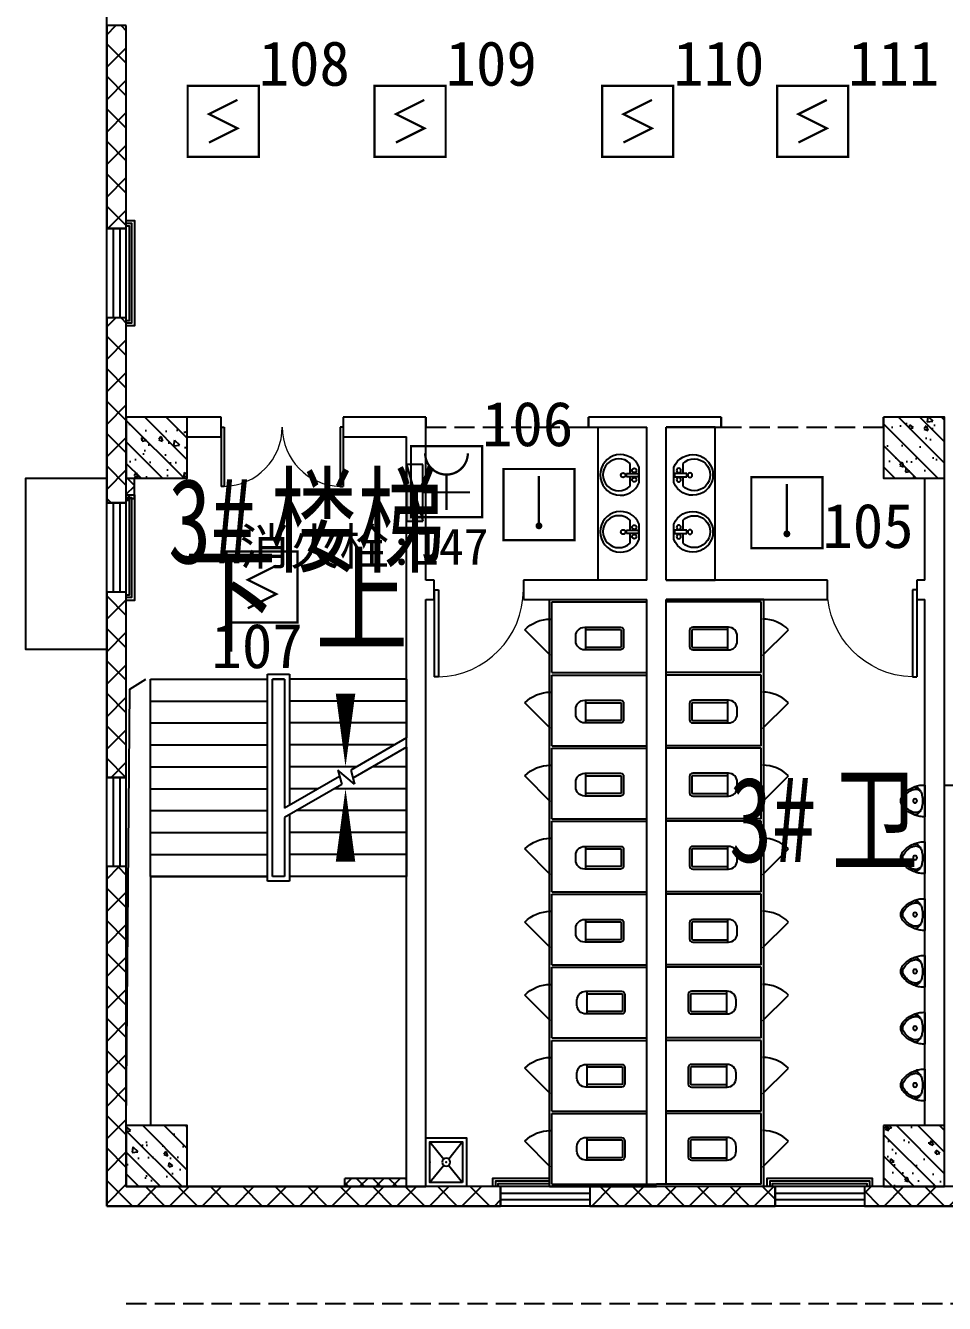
# Model space of a CAD drawing. Header units: millimetres. Extents: x -633009578 to 5705885, y -633235091 to 2571734.
# Drawn here: x 3281180 to 3292495, y 2058795 to 2074535 of the extents above; entities that cross this region are included whole.
import ezdxf

# ---------------------------------------------------------------- set-up
doc = ezdxf.new("R2010")
doc.units = ezdxf.units.MM
doc.header["$LTSCALE"] = 1000
doc.header["$MEASUREMENT"] = 0
doc.linetypes.add('DASH', pattern=[0.35, 0.25, -0.1])
doc.layers.get('0').update_dxf_attribs({"color": 9})
for name, color, linetype in [('000000000000电气', 7, 'Continuous'), ('3T_WOOD', 21, 'Continuous'), ('A-COLUM(柱)', 255, 'Continuous'), ('A-DOOR(门）', 4, 'Continuous'), ('A-F-AREA(计算)', 5, 'Continuous'), ('A-FLOR(看线)', 8, 'Continuous'), ('A-HATH(填充)', 8, 'Continuous'), ('A-LM-RAIL(栏杆)', 167, 'Continuous'), ('A-LVTY(厨卫)', 8, 'Continuous'), ('A-OTHER(其它)', 192, 'Continuous'), ('A-ST-O(室外)', 54, 'Continuous'), ('A-STAR(楼梯)', 51, 'Continuous'), ('A-TEXT(房间)', 243, 'Continuous'), ('A-WALL(墙)', 255, 'Continuous'), ('A-WINDOW（窗）', 4, 'Continuous'), ('DIM_SYMB', 3, 'Continuous'), ('EQUIP_消火栓', 7, 'Continuous'), ('PUB_TEXT', 7, 'Continuous'), ('WALL', 9, 'Continuous'), ('设备-消防', 3, 'Continuous')]:
    doc.layers.add(name, color=color, linetype=linetype)
doc.styles.add('_TCH', font='simhei.ttf', dxfattribs={"width": 0.75, "bigfont": 'hztxt.shx'})
doc.styles.add('_TCH_DIM', font='simhei.ttf', dxfattribs={"width": 0.8, "bigfont": 'hztxt.shx'})
doc.styles.add('IDQSTYLE', font='simhei.ttf', dxfattribs={"width": 0.707, "bigfont": 'hztxt.shx'})
doc.styles.add('宋体', font='simhei.ttf')
pattern_1 = [(45, (850021.4751960551, 677964.29318137), (-100.0001016555733, 100.0001016555733), []), (135, (850021.4751960551, 677964.29318137), (-100.0001016555733, -100.0001016555733), [])]
pattern_2 = [(45, (850121.4751960551, 677964.29318137), (-200.0002033111466, 200.0002033111467), []), (135, (850121.4751960551, 677964.29318137), (-200.0002033111467, -200.0002033111466), [])]

# ---------------------------------------------------------------- blocks, each defined once
blk = doc.blocks.new('HC001224')
at = {"color": 0, "linetype": 'Continuous', "const_width": 0.2}
blk.add_lwpolyline([(-3.125, 3.125), (3.125, 3.125), (3.125, -3.125), (-3.125, -3.125)], close=True, dxfattribs=at)
blk.add_lwpolyline([(1.25, 1.875), (-1.25, 0.625), (1.25, -0.625), (-1.25, -1.875)], dxfattribs=at)
at = {"color": 0, "style": 'IDQSTYLE', "width": 0.7}
blk.add_attdef('PSFHATT', (5.125, -3.125), '', height=2.5, dxfattribs=at)
blk = doc.blocks.new('HC001223')
at = {"color": 0, "linetype": 'Continuous', "const_width": 0.2}
blk.add_lwpolyline([(-3.125, 3.125), (3.125, 3.125), (3.125, -3.125), (-3.125, -3.125)], close=True, dxfattribs=at)
blk.add_lwpolyline([(0, 2.5), (0, -1.875)], dxfattribs=at)
at = {"color": 0, "linetype": 'Continuous', "const_width": 0.3}
blk.add_lwpolyline([(-0.15, -1.875, 1), (0.15, -1.875, 1)], format="xyb", close=True, dxfattribs=at)
at = {"color": 0, "style": 'IDQSTYLE', "width": 0.7}
blk.add_attdef('PSFHATT', (5.125, -3.125), '', height=2.5, dxfattribs=at)
blk = doc.blocks.new('HC001552')
at = {"color": 0, "linetype": 'Continuous', "const_width": 0.2}
blk.add_lwpolyline([(-3.125, 3.125), (3.125, 3.125), (3.125, -3.125), (-3.125, -3.125)], close=True, dxfattribs=at)
blk.add_lwpolyline([(-1.875, 2.5, 0.1989123673796508), (-1.325825214724788, 1.174174785275256, 0.1989123673796632), (-1.010554351787499e-15, 0.625, 0.1989123673796561), (1.325825214724758, 1.174174785275198, 0.1989123673796527), (1.875, 2.5)], format="xyb", dxfattribs=at)
for points in [[(-1.4210854715202e-14, 0.625), (0, -2.5)], [(-2.062500000000007, -0.9375000000000071), (2.062499999999993, -0.9374999999999931)]]:
    blk.add_lwpolyline(points, dxfattribs=at)
at = {"color": 0, "style": 'IDQSTYLE', "width": 0.7}
blk.add_attdef('PSFHATT', (5.125, -3.125), '', height=2.5, dxfattribs=at)
blk = doc.blocks.new('$TwtSys$00000434')
for p, q in [((-0.5, 0.5), (-0.5, -0.5)), ((-0.5, -0.5), (0.5, 0.5)), ((0.5, 0.5), (-0.5, 0.5)), ((0.5, -0.5), (0.5, 0.5)), ((-0.5, -0.5), (0.5, -0.5))]:
    blk.add_line(p, q)
blk.add_solid([(0.5, -0.5), (0.5, 0.5), (-0.5, -0.5)])
blk = doc.blocks.new('G$CC85EE94B')
at = {"layer": 'EQUIP_消火栓', "xscale": 700, "yscale": 200, "zscale": 700, "rotation": 269.9999949910436}
blk.add_blockref('$TwtSys$00000434', (-129500.0000305334, 7793.709068788216), dxfattribs=at)
blk = doc.blocks.new('_LV6')
for p, q in [((99.78343880523971, -300), (-99.78343880523971, -300)), ((-139.7834388052397, -340), (-139.7834388052361, -779.6564289797607)), ((-109.7834388052433, -340), (-109.7834388052397, -769.6564289797607)), ((99.78343880524335, -330), (-99.78343880524335, -330)), ((109.7834388052433, -769.6564289797607), (109.7834388052433, -340)), ((139.7834388052433, -779.6564289797607), (139.7834388052397, -340)), ((139.7834388052433, -769.6564289797607), (-139.7834388052397, -769.6564289797607)), ((-29.78343880523607, -889.6564289797607), (29.78343880524335, -889.6564289797607))]:
    blk.add_line(p, q)
for centre, radius, start, end in [((-99.78343880523971, -340), 40, 90, 180.0000000000002), ((99.78343880523971, -340), 40, 2.398081733190338e-13, 90), ((-99.78343880524335, -340), 10, 90, 180.0000000000002), ((99.78343880524335, -340), 10, 0, 90), ((-29.78343880523607, -779.6564289797607), 110, 180, 270), ((29.78343880524335, -779.6564289797607), 110, 270, 0)]:
    blk.add_arc(centre, radius, start, end)
blk = doc.blocks.new('$plan$00000387')
for points in [[(-195.1053413768082, -0.0007896247711869364), (195.1053413768082, 0.0007896247707321891, -0.056281), (192.2349483853259, -62.07158893748328, -0.051243), (175.2703486377404, -125.5748806645047, -0.047086), (143.6831082538288, -189.724628874892, -0.038643), (109.2489721777902, -237.0609902997553, -0.050944), (77.11679163034205, -267.7759659795192, -0.073316), (36.52038586093977, -290.7338367186967, -0.092337), (0.001018339326947171, -297.5362265440604, -0.092337), (-36.51803354920821, -290.7341323159712, -0.073316), (-77.11462417741222, -267.776590178973, -0.050944), (-109.2474259731857, -237.0618745823472, -0.038643), (-143.6819452275654, -189.7257908973352, -0.047086), (-175.269704824098, -125.5762993672297, -0.051243), (-192.2348186147988, -62.07314493917374, -0.056281)], [(0.0004063761161887669, -146.3291454144546, 0.999985), (0.0002089799604618747, -97.55313528460101, 0.999985)]]:
    blk.add_lwpolyline(points, format="xyb", close=True)
for points in [[(-169.3906686580854, -140.1226315288268, -0.078162), (-170.9980199055512, -114.6377667698976, -0.158684), (-159.1263041735847, -87.15485956814655, -0.087457), (-117.404978437914, -53.84085994681891, -0.073385), (-70.49119853318143, -36.56470876068397, -0.051629), (0.0003042701246158686, -29.26612660759247), (0.0003042701246158686, -29.26612660759247, -0.051629), (70.49149449189827, -36.56413818386, -0.073385), (117.4050415866323, -53.83990962471171, -0.087457), (159.1270096202247, -87.15357250312127, -0.158684), (170.9989478331345, -114.6363836417117, -0.078162), (169.3918028553499, -140.1212604160505)], [(117.0630501052547, -53.65384373908455, -0.099174), (138.5356947175851, -84.86577428893679, -0.110283), (144.8304822659725, -118.461657304113, -0.092873), (136.0170142026468, -157.9354627454745, -0.05733), (119.0399966660161, -187.626263302564, -0.037877), (85.37168024390257, -226.8225566132141, -0.072182), (35.33205354717484, -264.1794573646985, -0.124936), (0.001291311165005027, -273.1480356215775), (0.001291311165005027, -273.1480356215775, -0.124936), (-35.32991617790412, -264.1797433356796, -0.072182), (-85.36984427394054, -226.8232476352587, -0.037877), (-119.0384779452529, -187.6272268447183, -0.05733), (-136.0157358103124, -157.9365637070459, -0.092873), (-144.8298950764129, -118.4628296054302, -0.110283), (-138.5353804395845, -84.8668946738876, -0.099174), (-117.0629874684723, -53.65479130090807)]]:
    blk.add_lwpolyline(points, format="xyb")
blk = doc.blocks.new('$lvtry$00000191')
at = {"color": 0}
for p, q in [((-250, -50, 1e-08), (-39.04344047215272, -218.7652476222793, 1e-08)), ((39.04344047215272, -218.7652476222793, 1e-08), (250, -50, 1e-08)), ((-250, -450, 1e-08), (-39.04344047215272, -281.2347523777207, 1e-08)), ((39.04344047215272, -281.2347523777244, 1e-08), (250, -450, 1e-08))]:
    blk.add_line(p, q, dxfattribs=at)
at = {"color": 0, "elevation": 1e-08}
for points in [[(300, -500), (300, 0), (-300, 0), (-300, -500)], [(250, -450), (250, -50), (-250, -50), (-250, -450)]]:
    blk.add_lwpolyline(points, close=True, dxfattribs=at)
at = {"color": 0}
blk.add_circle((0, -250, 1e-08), 50, dxfattribs=at)
for p in [(0, -50, 1e-08), (0, -250, 1e-08)]:
    blk.add_point(p, dxfattribs=at)
blk = doc.blocks.new('$plan$00001628')
for p, q in [((-20.3236661099927, -1.818989403545856e-12), (20.3236661099927, 0)), ((20.3236661099927, 0), (20.3236661099927, -150.0481350782702)), ((-23.39245275389476, -103.9428290335418), (-143.6423603250569, -103.9428290335418)), ((-20.3236661099927, -150.0481350782702), (-20.3236661099927, -1.818989403545856e-12)), ((20.3236661099927, -150.0481350782702), (-20.3236661099927, -150.0481350782702)), ((136.0209855338053, -103.9428290335418), (23.52693074955823, -103.9428290335418))]:
    blk.add_line(p, q)
blk.add_lwpolyline([(-96.62842091566199, 9.318928566552131, 5.110403953654916), (92.21216199610717, 9.318928566550312)], format="xyb", close=True)
for centre, radius in [((-57.16031093435413, -51.98476159802703), 26.67481176936781), ((57.16031093435413, -51.98476159802703), 26.67481176936781), ((0, -190.1098522697775), 27.77136210564822)]:
    blk.add_circle(centre, radius)
blk.add_arc((-3.810687395625791, -242.5466148261803), 196.885515440561, 135.2526700260475, 44.74732997395247)
blk = doc.blocks.new('$DorLib2D$00000114')
at = {"color": 0}
blk.add_line((0.4999999999999964, 3.552713678800501e-15), (-0.2071067811864751, 0.7071067811864857), dxfattribs=at)
blk.add_arc((0.5000000000013856, -1.154631945610163e-12), 1.000000000001696, 135, 180, dxfattribs=at)
blk = doc.blocks.new('$DorLib2D$00000001')
for p, q in [((0.45, 0.9750000000000001), (0.5000000000000002, 0.9750000000000001)), ((0.45, 0), (0.45, 0.9750000000000001)), ((0.5, 0), (0.5, 0.9750000000000001)), ((0.5, 0), (0.45, 0))]:
    blk.add_line(p, q)
at = {"lineweight": 13}
blk.add_arc((0.475, 0), 0.975, 91.4692835813538, 180, dxfattribs=at)
blk = doc.blocks.new('$TCHSYS$WIN2D')
for p, q in [((-0.5, 0.5), (0.5, 0.5)), ((-0.5, 0.5), (-0.4999999999999999, -0.5)), ((0.5, 0.5), (0.4999999999999998, -0.5)), ((0.5, 0.1666666666666666), (-0.5, 0.1666666666666666)), ((0.5, -0.1666666666666667), (-0.5, -0.1666666666666667)), ((-0.4999999999999999, -0.5), (0.5, -0.5))]:
    blk.add_line(p, q)
blk = doc.blocks.new('$DorLib2D$00000002')
for p, q in [((-0.5, -5.684341886080802e-17), (-0.5000000000000007, 0.4875)), ((-0.4750000000000007, 0.4875), (-0.5000000000000007, 0.4875)), ((-0.475, -2.842170943040401e-17), (-0.4750000000000007, 0.4875)), ((0.475, -2.842170943040401e-17), (0.4750000000000007, 0.4875)), ((0.4750000000000007, 0.4875), (0.5000000000000007, 0.4875)), ((0.5, -5.684341886080802e-17), (0.5000000000000007, 0.4875)), ((-0.5, -5.684341886080802e-17), (-0.475, -2.842170943040401e-17)), ((0.5, -5.684341886080802e-17), (0.475, -2.842170943040401e-17))]:
    blk.add_line(p, q)
at = {"lineweight": 13}
for centre, start, end in [((-0.4875, -4.263256414560601e-17), 0, 88.53071641864632), ((0.4875, -4.263256414560601e-17), 91.4692835813537, 180)]:
    blk.add_arc(centre, 0.4875, start, end, dxfattribs=at)
blk = doc.blocks.new('_FZH')
h = blk.add_hatch()
h.set_pattern_fill('钢筋混凝土', color=256, scale=0.1, style=0)
h.set_pattern_definition([(45, (0, 0), (-0.1767766952966369, 0.1767766952966369), []), (50, (0, 0), (0.7172601826007535, -0.06275213498259512), [0.07500000000000001, -0.8250000000000001]), (355, (0, 0), (-0.138751333613, 0.7521921337000119), [0.06, -0.66]), (100.4514, (0.05977168000000001, -0.00522934), (0.5785093817140216, 0.6894395420609536), [0.06374019, -0.701142112]), (46.1842, (0, 0.2), (1.067241048625645, -0.1655190143290181), [0.1125, -1.2375]), (96.6356, (0.088936745, 0.186206693), (0.9346627055487033, 0.9741178709004418), [0.095610288, -1.051713]), (351.1842, (0, 0.2), (0.9346619451336272, 0.9741186009253247), [0.09000000000000001, -0.9900000000000001]), (21, (0.1, 0.15), (0.5969070521184617, -0.4026188906653388), [0.07500000000000001, -0.8250000000000001]), (326, (0.1, 0.15), (0.2433153319215824, 0.7251500450468529), [0.06, -0.66]), (71.4514, (0.149742233, 0.116448394), (0.84022262858149, 0.3225304967099524), [0.06374019, -0.701142112]), (37.50000000000001, (0, 0), (0.01215985531729062, 0.3328938538313115), [0, -0.652, 0, -0.67, 0, -0.6625000000000001]), (7.499999999999999, (0, 0), (0.2630695374421486, 0.3944117118823603), [0, -0.382, 0, -0.637, 0, -0.2525]), (-32.5, (-0.223, 0), (0.533822436172409, -0.02255487173437976), [0, -0.25, 0, -0.78, 0, -1.035]), (-42.5, (-0.323, 0), (0.5831861693423862, 0.1001049823323177), [0, -0.325, 0, -0.518, 0, -0.735])])
h.paths.add_polyline_path([(-0.5, -0.5), (0.5, -0.5), (0.5, 0.5), (-0.5, 0.5)])
blk.add_lwpolyline([(-0.5, -0.5), (0.5, -0.5), (0.5, 0.5), (-0.5, 0.5)], close=True)

msp = doc.modelspace()

# ---------------------------------------------------------------- hatches: boundary and pattern name
at = {"layer": 'A-HATH(填充)'}
h = msp.add_hatch(dxfattribs=at)
h.set_pattern_fill('多孔材料', color=256, scale=100, style=0)
h.set_pattern_definition(pattern_2)
h.paths.add_polyline_path([(3282179.994031781, 2074534.629172276), (3282179.994031781, 2072034.629173802), (3282419.994031774, 2072034.629173802), (3282419.994031775, 2074534.629172276)])
h = msp.add_hatch(dxfattribs=at)
h.set_pattern_fill('多孔材料', color=256, scale=100, style=0)
h.set_pattern_definition(pattern_2)
h.paths.add_polyline_path([(3282179.994031781, 2070934.62917431), (3282179.994031781, 2068654.629175327), (3282419.994031774, 2068654.629175328), (3282419.994031774, 2070934.62917431)])
h = msp.add_hatch(dxfattribs=at)
h.set_pattern_fill('多孔材料', color=256, scale=50, style=0)
h.set_pattern_definition(pattern_1)
h.paths.add_polyline_path([(3282519.994031765, 2068709.629172626), (3282519.994031765, 2068959.629172626), (3282419.994031765, 2068959.629172626), (3282419.994031765, 2068709.629172626)])
h = msp.add_hatch(dxfattribs=at)
h.set_pattern_fill('多孔材料', color=256, scale=100, style=0)
h.set_pattern_definition(pattern_2)
h.paths.add_polyline_path([(3282179.994031781, 2067554.629174819), (3282179.994031782, 2065274.62917431), (3282419.994031774, 2065274.62917431), (3282419.994031774, 2067554.629174819)])
h = msp.add_hatch(dxfattribs=at)
h.set_pattern_fill('多孔材料', color=256, scale=100, style=0)
h.set_pattern_definition(pattern_2)
h.paths.add_polyline_path([(3282419.994031775, 2060234.629172631), (3282419.994031774, 2064174.62917431), (3282179.994031782, 2064174.62917431), (3282179.994031782, 2059994.629172631)])
h = msp.add_hatch(dxfattribs=at)
h.set_pattern_fill('多孔材料', color=256, scale=100, style=0)
h.set_pattern_definition(pattern_2)
h.paths.add_polyline_path([(3282179.994031782, 2059994.629172631), (3287029.994032522, 2059994.629172637), (3287029.994032522, 2060234.629172634), (3282419.994031775, 2060234.629172631)])
h = msp.add_hatch(dxfattribs=at)
h.set_pattern_fill('多孔材料', color=256, scale=50, style=0)
h.set_pattern_definition(pattern_1)
h.paths.add_polyline_path([(3285869.994031782, 2060334.62917255), (3285109.994031701, 2060334.629172206), (3285109.994031746, 2060234.629172206), (3285869.994031827, 2060234.62917255)])
h = msp.add_hatch(dxfattribs=at)
h.set_pattern_fill('多孔材料', color=256, scale=100, style=0)
h.set_pattern_definition(pattern_2)
h.paths.add_polyline_path([(3288129.994032521, 2059994.629172636), (3290409.994031504, 2059994.629172636), (3290409.994031504, 2060234.629172634), (3288129.994032522, 2060234.629172634)])
h = msp.add_hatch(dxfattribs=at)
h.set_pattern_fill('多孔材料', color=256, scale=100, style=0)
h.set_pattern_definition(pattern_2)
h.paths.add_polyline_path([(3291509.994031504, 2059994.629172636), (3293789.994030996, 2059994.629172636), (3293789.994030996, 2060234.629172634), (3291509.994031504, 2060234.629172634)])

# ---------------------------------------------------------------- linework, layer by layer
at = {"layer": 'A-F-AREA(计算)'}
msp.add_lwpolyline([(3282179.994031782, 2196074.629172625), (3416459.994031782, 2196074.629172625), (3416459.994031782, 2059994.629172625), (3282179.994031782, 2059994.629172625)], close=True, dxfattribs=at)
at = {"layer": 'A-FLOR(看线)'}
for points in [[(3282419.99403178, 2072134.629178625), (3282519.99403178, 2072134.629178625), (3282519.99403178, 2070834.629178587), (3282419.994031799, 2070834.629178587)], [(3282179.994031789, 2068954.629174782), (3281179.994031789, 2068954.629174782), (3281179.994031789, 2066854.629174937), (3282179.994031782, 2066854.629174937)], [(3282419.99403178, 2068754.629179521), (3282519.99403178, 2068754.629179521), (3282519.99403178, 2067454.629179483), (3282419.994031799, 2067454.629179483)], [(3287629.994031559, 2060334.629172696), (3286929.994036948, 2060334.629172696), (3286929.994036948, 2060234.629172714)], [(3291609.994036478, 2060234.629172641), (3291609.994036478, 2060334.629172641), (3290309.99403644, 2060334.629172641), (3290309.99403644, 2060234.62917266)]]:
    msp.add_lwpolyline(points, dxfattribs=at)
at = {"layer": 'A-LM-RAIL(栏杆)'}
for points in [[(3282419.99403178, 2072099.629178625), (3282484.99403178, 2072099.629178625), (3282484.99403178, 2070869.629178587), (3282419.994031799, 2070869.629178587)], [(3282419.99403178, 2072069.629178625), (3282454.99403178, 2072069.629178625), (3282454.99403178, 2070899.629178587), (3282419.994031799, 2070899.629178587)], [(3282419.99403178, 2068719.629179521), (3282484.99403178, 2068719.629179521), (3282484.99403178, 2067489.629179483), (3282419.994031799, 2067489.629179483)], [(3282419.99403178, 2068689.629179521), (3282454.99403178, 2068689.629179521), (3282454.99403178, 2067519.629179483), (3282419.994031799, 2067519.629179483)], [(3287629.994031559, 2060299.629172696), (3286964.994036948, 2060299.629172696), (3286964.994036948, 2060234.629172714)], [(3287629.994031559, 2060269.629172696), (3286994.994036948, 2060269.629172696), (3286994.994036948, 2060234.629172714)], [(3291574.994036478, 2060234.629172641), (3291574.994036478, 2060299.629172641), (3290344.99403644, 2060299.629172641), (3290344.99403644, 2060234.62917266)], [(3291544.994036478, 2060234.629172641), (3291544.994036478, 2060269.629172641), (3290374.99403644, 2060269.629172641), (3290374.99403644, 2060234.62917266)]]:
    msp.add_lwpolyline(points, dxfattribs=at)
at = {"layer": 'A-LVTY(厨卫)'}
for p, q in [((3287629.994031681, 2066549.62917283), (3287629.994031559, 2067464.629172853)), ((3287629.994031559, 2067464.629172853), (3288829.994029349, 2067464.629172849)), ((3290269.994031992, 2067464.629172917), (3289069.994033316, 2067464.629172913)), ((3290269.99403186, 2066549.62917283), (3290269.994031992, 2067464.629172917)), ((3287659.994031555, 2066564.629172539), (3287659.994031559, 2067434.629172855)), ((3287659.994031559, 2067434.629172855), (3288829.994029349, 2067434.629172851)), ((3290239.994031992, 2067434.629172919), (3289069.994033316, 2067434.629172915)), ((3290239.994031996, 2066564.629172602), (3290239.994031992, 2067434.629172919)), ((3287629.994031683, 2065649.629172511), (3287629.994031687, 2066549.629172511)), ((3287659.994031555, 2066564.629172539), (3288829.994031724, 2066564.629172534)), ((3287659.994032094, 2065664.629172598), (3287659.994032098, 2066534.629172541)), ((3287659.994032098, 2066534.629172541), (3288829.994031724, 2066534.629172537)), ((3290239.994031996, 2066564.629172602), (3289069.994031639, 2066564.629172598)), ((3290239.994031996, 2066534.62917223), (3289069.994031639, 2066534.629172226)), ((3290239.994032, 2065664.629172287), (3290239.994031996, 2066534.62917223)), ((3290269.994031863, 2065649.629172511), (3290269.994031859, 2066549.629172511)), ((3287629.994031693, 2064749.629172571), (3287629.994031697, 2065649.629172571)), ((3287659.994032094, 2065664.629172598), (3288829.994031623, 2065664.629172594)), ((3287659.994031548, 2064764.629172658), (3287659.994031552, 2065634.629172226)), ((3287659.994031552, 2065634.629172226), (3288829.994031623, 2065634.629172222)), ((3290239.994032, 2065664.629172287), (3289069.994032181, 2065664.629172283)), ((3290239.994032, 2065634.629172663), (3289069.994032181, 2065634.629172659)), ((3290239.994032003, 2064764.62917272), (3290239.994032, 2065634.629172663)), ((3290269.994031873, 2064749.629172571), (3290269.994031869, 2065649.629172571)), ((3287629.99403169, 2063849.629172631), (3287629.994031694, 2064749.629172631)), ((3287659.994031548, 2064764.629172658), (3288829.994031623, 2064764.629172654)), ((3287659.994031544, 2063864.629172718), (3287659.994031548, 2064734.62917266)), ((3287659.994031548, 2064734.62917266), (3288829.994031623, 2064734.629172656)), ((3290239.994032003, 2064764.62917272), (3289069.994032181, 2064764.629172716)), ((3290239.994031461, 2064734.629172722), (3289069.994032181, 2064734.629172718)), ((3290239.994031464, 2063864.629172779), (3290239.994031461, 2064734.629172722)), ((3290269.99403187, 2063849.629172631), (3290269.994031866, 2064749.629172631)), ((3287629.99403169, 2062949.629172631), (3287629.994031694, 2063849.629172631)), ((3287659.994031544, 2063864.629172718), (3288829.994031776, 2063864.629172714)), ((3287659.994031541, 2062964.629172566), (3287659.994031544, 2063834.62917272)), ((3287659.994031544, 2063834.62917272), (3288829.994031776, 2063834.629172716)), ((3290239.994031464, 2063864.629172779), (3289069.994031776, 2063864.629172775)), ((3290239.994031465, 2063834.629172407), (3289069.994031776, 2063834.629172403)), ((3290239.994031468, 2062964.629172626), (3290239.994031465, 2063834.629172407)), ((3290269.99403187, 2062949.629172631), (3290269.994031866, 2063849.629172631)), ((3287629.99403169, 2062049.629172631), (3287629.994031694, 2062949.629172631)), ((3287659.994031541, 2062964.629172566), (3288829.994031775, 2062964.629172561)), ((3287659.994031537, 2062064.629172628), (3287659.994031541, 2062934.629172568)), ((3287659.994031541, 2062934.629172568), (3288829.994031775, 2062934.629172564)), ((3290239.994031468, 2062964.629172626), (3289069.994031775, 2062964.629172622)), ((3290239.994032011, 2062934.629172629), (3289069.994031775, 2062934.629172624)), ((3290239.994032014, 2062064.629172688), (3290239.994032011, 2062934.629172629)), ((3290269.99403187, 2062049.629172631), (3290269.994031866, 2062949.629172631)), ((3287629.994031686, 2061149.629172631), (3287629.99403169, 2062049.629172631)), ((3287659.994031537, 2062064.629172628), (3288829.994031775, 2062064.629172624)), ((3287659.994031533, 2061164.629172483), (3287659.994031537, 2062034.62917263)), ((3287659.994031537, 2062034.62917263), (3288829.994031775, 2062034.629172626)), ((3290239.994032014, 2062064.629172688), (3289069.994031775, 2062064.629172684)), ((3290239.994032015, 2062034.62917269), (3289069.994031775, 2062034.629172686)), ((3290239.994032018, 2061164.629172543), (3290239.994032015, 2062034.62917269)), ((3290269.994031874, 2061149.629172631), (3290269.99403187, 2062049.629172631)), ((3287659.994031533, 2061164.629172483), (3288829.994031776, 2061164.629172479)), ((3290239.994032018, 2061164.629172543), (3289069.994031776, 2061164.629172539)), ((3287629.994032071, 2060234.629172551), (3287629.99403169, 2061149.629172631)), ((3287659.994031529, 2060264.629172548), (3287659.994031533, 2061134.629172859)), ((3287659.994031533, 2061134.629172859), (3288829.994031776, 2061134.629172856)), ((3290239.994032018, 2061134.629172545), (3289069.994031776, 2061134.629172541)), ((3290239.994032022, 2060264.629172539), (3290239.994032018, 2061134.629172545)), ((3290269.994032022, 2060234.629172541), (3290269.994031874, 2061149.629172631)), ((3287629.994032071, 2060234.629172551), (3288949.99403178, 2060234.629172626)), ((3287659.994031529, 2060264.629172548), (3288949.99403178, 2060264.629172626)), ((3290239.994032022, 2060264.629172539), (3288949.99403178, 2060264.629172626)), ((3290269.994032022, 2060234.629172541), (3288949.99403178, 2060234.629172626))]:
    msp.add_line(p, q, dxfattribs=at)
for points in [[(3288829.994031663, 2067704.629172955), (3288229.994031647, 2067704.629172955), (3288229.994031797, 2069589.629172708), (3288829.994031812, 2069589.629172708)], [(3289069.994031898, 2067704.629172955), (3289669.994031914, 2067704.629172955), (3289669.994031864, 2069589.629172708), (3289069.994031849, 2069589.629172708)]]:
    msp.add_lwpolyline(points, dxfattribs=at)
at = {"layer": 'A-OTHER(其它)'}
msp.add_lwpolyline([(3282419.99403178, 2060984.629172626), (3282465.631369874, 2066361.647152833), (3282659.994031471, 2066484.629172626)], dxfattribs=at)
at = {"layer": 'A-ST-O(室外)', "linetype": 'DASH'}
msp.add_lwpolyline([(3282419.994031765, 2058794.629172639), (3349969.994472506, 2058794.629172639)], dxfattribs=at)
at = {"layer": 'A-STAR(楼梯)'}
for p, q in [((3284159.99403175, 2066544.629172348), (3284429.994031946, 2066544.629172348)), ((3284159.99403175, 2063994.629172348), (3284159.99403175, 2066544.629172348)), ((3284429.994031946, 2066544.629172348), (3284429.99403184, 2064928.992513971)), ((3282719.99403178, 2064054.629172626), (3282719.99403178, 2066484.629172626)), ((3282719.99403178, 2066484.629172626), (3284159.994031648, 2066484.629172581)), ((3284219.99403178, 2064054.629172626), (3284219.99403178, 2066484.629172626)), ((3284219.99403175, 2066484.629172348), (3284369.99403175, 2066484.629172348)), ((3284219.99403175, 2064054.629172348), (3284219.99403175, 2066484.629172348)), ((3284369.99403178, 2066484.629172626), (3284219.99403178, 2066484.629172626)), ((3284369.99403178, 2066484.629172626), (3284369.994031856, 2064894.351497844)), ((3284369.99403175, 2066484.629172348), (3284369.994031856, 2064894.351497844)), ((3285869.99403178, 2066484.629172626), (3284429.99403184, 2066484.629172581)), ((3285869.99403178, 2066484.629172626), (3285869.994031856, 2065760.376901077)), ((3282719.99403178, 2066214.629172626), (3284159.994031648, 2066214.629172581)), ((3285869.99403178, 2066214.629172626), (3284429.99403184, 2066214.629172581)), ((3282719.99403178, 2065944.629172626), (3284159.994031648, 2065944.629172581)), ((3285869.99403178, 2065944.629172626), (3284429.99403184, 2065944.629172581)), ((3285869.994031856, 2065760.376901228), (3285184.398098146, 2065364.54790433)), ((3282719.99403178, 2065674.629172626), (3284159.994031648, 2065674.629172581)), ((3285721.474609527, 2065674.629172612), (3284429.99403184, 2065674.629172907)), ((3285869.994031856, 2065644.906847517), (3285211.193017414, 2065264.547904238)), ((3285869.994031856, 2065644.9068481), (3285869.99403178, 2064054.629172626)), ((3282719.99403178, 2065404.629172626), (3284159.994031648, 2065404.629172907)), ((3285253.82089131, 2065404.629172501), (3284429.99403184, 2065404.629172581)), ((3285869.99403178, 2065404.629172626), (3285453.820890076, 2065404.629172507)), ((3285046.077726409, 2065284.688600489), (3284369.994031856, 2064894.351497619)), ((3285230.579557759, 2065192.196353719), (3285024.53461632, 2065365.088588086)), ((3285024.53461632, 2065365.088588086), (3285072.872645679, 2065184.688600388)), ((3285184.398098146, 2065364.54790433), (3285230.579557759, 2065192.196353719)), ((3282719.99403178, 2065134.629172626), (3284159.994031648, 2065134.629172581)), ((3285072.872645679, 2065184.688600388), (3284369.994031856, 2064778.881443785)), ((3284786.167173015, 2065134.629172814), (3284429.99403184, 2065134.629172581)), ((3285869.99403178, 2065134.629172626), (3284986.167173569, 2065134.629172821)), ((3282719.99403178, 2064864.629172626), (3284159.994031648, 2064864.629172581)), ((3284369.994031856, 2064778.881443845), (3284369.99403178, 2064054.629172626)), ((3284369.994031856, 2064778.881443845), (3284369.99403175, 2064054.629172348)), ((3284429.99403184, 2064813.522459961), (3284429.994031946, 2063994.629172348)), ((3285869.99403178, 2064864.629172626), (3284518.513454553, 2064864.629172456)), ((3282719.99403178, 2064594.629172626), (3284159.994031648, 2064594.629172581)), ((3285869.99403178, 2064594.629172626), (3284429.99403184, 2064594.629172581)), ((3282719.99403178, 2064324.629172626), (3284159.994031648, 2064324.629172581)), ((3285869.99403178, 2064324.629172626), (3284429.99403184, 2064324.629172907)), ((3282719.99403178, 2064054.629172626), (3284159.994031648, 2064054.629172907)), ((3282719.99403178, 2064054.629172626), (3282719.994031696, 2060984.629172256)), ((3284159.994031648, 2064054.629172296), (3282719.99403178, 2064054.629172626)), ((3284429.994031946, 2063994.629172348), (3284159.99403175, 2063994.629172348)), ((3284369.99403175, 2064054.629172348), (3284219.99403175, 2064054.629172348)), ((3284369.994031856, 2064054.629172658), (3284219.99403223, 2064054.629172493)), ((3285869.99403178, 2064054.629172626), (3284429.99403184, 2064054.629172581)), ((3285869.99403178, 2064054.629172626), (3284429.99403184, 2064054.629172658)), ((3285869.99403178, 2060234.629172626), (3285869.99403178, 2064054.629172626)), ((3283169.994031993, 2060234.629172659), (3285869.99403178, 2060234.629172626))]:
    msp.add_line(p, q, dxfattribs=at)
at = {"layer": 'A-WALL(墙)'}
for p, q in [((3283589.994031504, 2069709.629172546), (3283169.99403178, 2069709.629172626)), ((3283589.994031504, 2069469.629172641), (3283589.994031504, 2069709.629172546)), ((3285989.99403178, 2069709.629172626), (3285089.994031504, 2069709.629172546)), ((3285089.994031504, 2069709.629172546), (3285089.994031504, 2069469.629172597)), ((3286109.994031504, 2069709.629172812), (3285989.99403178, 2069709.629172768)), ((3286109.994031685, 2069589.629172812), (3286109.994031504, 2069709.629172812)), ((3288949.99403178, 2069709.629172768), (3288109.994031504, 2069709.629172812)), ((3288109.994031504, 2069709.629172812), (3288109.994031504, 2069589.629172823)), ((3289744.994031504, 2069709.629172677), (3288949.99403178, 2069709.629172768)), ((3289744.994031504, 2069589.629172704), (3289744.994031504, 2069709.629172677)), ((3286109.994031685, 2067704.629172647), (3286109.994031685, 2069589.629172812)), ((3288109.994031504, 2069589.629172823), (3288829.994031852, 2069589.629172812)), ((3288829.994031852, 2067704.629172647), (3288829.994031852, 2069589.629172812)), ((3289069.994031853, 2069589.629172677), (3289744.994031504, 2069589.629172704)), ((3289069.994031853, 2067704.629172617), (3289069.994031853, 2069589.629172677)), ((3283169.99403178, 2069469.629172626), (3283589.994031504, 2069469.629172641)), ((3285089.994031504, 2069469.629172597), (3285869.994031684, 2069469.629172546)), ((3285869.99403178, 2067584.629172629), (3285869.994031684, 2069469.629172546)), ((3282419.994031765, 2068709.629172626), (3282419.994031765, 2068959.629172626)), ((3282519.994031765, 2068709.629172626), (3282519.994031765, 2068959.629172626)), ((3292254.994031991, 2067704.629172617), (3292254.994031972, 2068959.629172907)), ((3292494.994031781, 2067584.629172628), (3292494.994031712, 2068959.629172907)), ((3282419.994031765, 2068709.629172626), (3282519.994031765, 2068709.629172626)), ((3286209.994031504, 2067704.62917276), (3286109.994031685, 2067704.629172647)), ((3286209.994031504, 2067464.629172793), (3286209.994031504, 2067704.62917276)), ((3288829.994031852, 2067704.629172647), (3287309.994031505, 2067704.62917276)), ((3287309.994031505, 2067704.62917276), (3287309.994031504, 2067464.629172793)), ((3291054.994032013, 2067704.629172584), (3289069.994031853, 2067704.629172617)), ((3291054.994032013, 2067464.629172567), (3291054.994032013, 2067704.629172584)), ((3292254.994031991, 2067704.629172617), (3292154.994032013, 2067704.629172584)), ((3292154.994032013, 2067704.629172584), (3292154.994032013, 2067464.629172567)), ((3285869.99403178, 2060234.629172626), (3285869.99403178, 2067584.629172629)), ((3286109.994031768, 2067464.629172647), (3286209.994031504, 2067464.629172793)), ((3286109.99403178, 2060234.629172626), (3286109.994031768, 2067464.629172647)), ((3287309.994031504, 2067464.629172793), (3288829.994029349, 2067464.629172647)), ((3288829.99403178, 2067449.629172825), (3288829.994029349, 2067464.629172647)), ((3288829.99403178, 2066549.629172507), (3288829.99403178, 2067449.629172825)), ((3289069.99403178, 2067449.629172825), (3289069.994033316, 2067464.629172616)), ((3289069.994033316, 2067464.629172616), (3291054.994032013, 2067464.629172567)), ((3289069.99403178, 2066549.629172507), (3289069.99403178, 2067449.629172825)), ((3292154.994032013, 2067464.629172567), (3292254.994031779, 2067464.629172616)), ((3292254.994031769, 2060984.629172907), (3292254.994031779, 2067464.629172616)), ((3292494.994031779, 2060984.629172907), (3292494.994031781, 2067584.629172628)), ((3288829.99403178, 2065649.629172566), (3288829.99403178, 2066549.629172507)), ((3289069.99403178, 2065649.629172566), (3289069.99403178, 2066549.629172507)), ((3288829.99403178, 2064749.629172626), (3288829.99403178, 2065649.629172566)), ((3289069.99403178, 2064749.629172626), (3289069.99403178, 2065649.629172566)), ((3292494.994031654, 2060474.629174506), (3292494.994031657, 2065174.62917244)), ((3292829.994027944, 2065174.62917245), (3292494.994031657, 2065174.62917244)), ((3288829.99403178, 2063849.629172626), (3288829.99403178, 2064749.629172626)), ((3289069.99403178, 2063849.629172626), (3289069.99403178, 2064749.629172626)), ((3288829.99403178, 2062949.629172626), (3288829.99403178, 2063849.629172626)), ((3289069.99403178, 2062949.629172626), (3289069.99403178, 2063849.629172626)), ((3288829.99403178, 2062049.629172626), (3288829.99403178, 2062949.629172626)), ((3289069.99403178, 2062049.629172626), (3289069.99403178, 2062949.629172626)), ((3288829.99403178, 2061149.629172626), (3288829.99403178, 2062049.629172626)), ((3289069.99403178, 2061149.629172626), (3289069.99403178, 2062049.629172626)), ((3288829.994031776, 2060264.629172544), (3288829.99403178, 2061149.629172626)), ((3289069.994031776, 2060264.629172543), (3289069.99403178, 2061149.629172626)), ((3285869.994031782, 2060334.62917255), (3285109.994031701, 2060334.629172206)), ((3285109.994031746, 2060234.629172206), (3285109.994031701, 2060334.629172206)), ((3285869.994031827, 2060234.62917255), (3285109.994031746, 2060234.629172206)), ((3285869.994031827, 2060234.62917255), (3285869.994031782, 2060334.62917255)), ((3285869.99403178, 2060234.629172626), (3286109.99403178, 2060234.629172626))]:
    msp.add_line(p, q, dxfattribs=at)
at = {"layer": 'A-WINDOW（窗）', "linetype": 'DASH'}
for p, q in [((3286109.994030947, 2069709.629172768), (3286109.994030947, 2069589.629172768)), ((3288109.994030947, 2069589.629172768), (3288109.994030947, 2069709.629172768)), ((3289744.99403178, 2069709.629172768), (3289744.99403178, 2069589.629172768)), ((3291744.99403178, 2069589.629172768), (3291744.99403178, 2069709.629172768)), ((3286109.994030947, 2069589.629172768, 800), (3288109.994030947, 2069589.629172768, 800)), ((3289744.99403178, 2069589.629172768, 800), (3291744.99403178, 2069589.629172768, 800))]:
    msp.add_line(p, q, dxfattribs=at)
at = {"layer": 'DIM_SYMB'}
for points in [[(3283469.99403178, 2066619.629172626, 0, 0, 0), (3283469.99403178, 2062144.629172626, 0, 0, 0), (3285119.99403178, 2062144.629172626, 0, 0, 0), (3285119.99403178, 2065134.629172626, 0, 240.0000000000001, 0), (3285119.99403178, 2064234.629172626, 0, 0, 0)], [(3285119.99403178, 2066619.629172626, 0, 0, 0), (3285119.99403178, 2065404.629172626, 0, 240.0000000000001, 0), (3285119.99403178, 2066304.629172626, 0, 0, 0)]]:
    msp.add_lwpolyline(points, format="xyseb", dxfattribs=at)
at = {"layer": 'WALL'}
for p, q in [((3282179.994031781, 2074534.629172276), (3282179.994031781, 2072034.629173802)), ((3282419.994031775, 2074534.629172276), (3282179.994031781, 2074534.629172276)), ((3282419.994031774, 2072034.629173802), (3282419.994031775, 2074534.629172276)), ((3282179.994031781, 2072034.629173802), (3282419.994031774, 2072034.629173802)), ((3282179.994031781, 2070934.62917431), (3282179.994031781, 2068654.629175327)), ((3282419.994031774, 2070934.62917431), (3282179.994031781, 2070934.62917431)), ((3282419.994031774, 2068654.629175328), (3282419.994031774, 2070934.62917431)), ((3282179.994031781, 2068654.629175327), (3282419.994031774, 2068654.629175328)), ((3282179.994031781, 2067554.629174819), (3282179.994031782, 2065274.62917431)), ((3282419.994031774, 2067554.629174819), (3282179.994031781, 2067554.629174819)), ((3282419.994031774, 2065274.62917431), (3282419.994031774, 2067554.629174819)), ((3282179.994031782, 2065274.62917431), (3282419.994031774, 2065274.62917431)), ((3282419.994031774, 2064174.62917431), (3282179.994031782, 2064174.62917431)), ((3282179.994031782, 2064174.62917431), (3282179.994031782, 2059994.629172631)), ((3282419.994031775, 2060234.629172631), (3282419.994031774, 2064174.62917431)), ((3287029.994032522, 2060234.629172634), (3282419.994031775, 2060234.629172631)), ((3287029.994032522, 2059994.629172637), (3287029.994032522, 2060234.629172634)), ((3290409.994031504, 2060234.629172634), (3288129.994032522, 2060234.629172634)), ((3288129.994032522, 2060234.629172634), (3288129.994032521, 2059994.629172636)), ((3290409.994031504, 2059994.629172636), (3290409.994031504, 2060234.629172634)), ((3293789.994030996, 2060234.629172634), (3291509.994031504, 2060234.629172634)), ((3291509.994031504, 2060234.629172634), (3291509.994031504, 2059994.629172636)), ((3282179.994031782, 2059994.629172631), (3287029.994032522, 2059994.629172637)), ((3288129.994032521, 2059994.629172636), (3290409.994031504, 2059994.629172636)), ((3291509.994031504, 2059994.629172636), (3293789.994030996, 2059994.629172636))]:
    msp.add_line(p, q, dxfattribs=at)

# ---------------------------------------------------------------- block references
at = {"layer": '3T_WOOD'}
msp.add_blockref('G$CC85EE94B', (3415469.99403178, 2060984.629172624), dxfattribs=at)
at = {"layer": 'A-COLUM(柱)', "xscale": 750, "yscale": 750, "zscale": 750, "rotation": 270}
for p in [(3282794.99403178, 2069334.629172626), (3292119.99403178, 2069334.629172626), (3282794.99403178, 2060609.629172626), (3292119.99403178, 2060609.629172626)]:
    msp.add_blockref('_FZH', p, dxfattribs=at)
at = {"layer": 'A-DOOR(门）', "extrusion": (0, 0, -1), "rotation": 180}
for name, p, xscale, yscale, zscale in [('$DorLib2D$00000002', (-3284339.99403178, 2069589.629172626), -1500, 1500, 1500), ('$DorLib2D$00000001', (-3286759.99403178, 2067584.629172628), -1100, 1100, 1100)]:
    msp.add_blockref(name, p, dxfattribs=dict(at, xscale=xscale, yscale=yscale, zscale=zscale))
at = {"layer": 'A-DOOR(门）', "xscale": -1100, "yscale": 1100, "zscale": 1100, "rotation": 180}
msp.add_blockref('$DorLib2D$00000001', (3291604.994031767, 2067584.629172628), dxfattribs=at)
at = {"layer": 'A-LVTY(厨卫)'}
for name, p, rotation in [('$plan$00001628', (3288728.205831682, 2068997.129172862), 270), ('$plan$00001628', (3288728.205831682, 2068297.129172862), 270), ('_LV6', (3289054.993048768, 2066984.629172773), 89.99999999999993), ('_LV6', (3289054.99304877, 2066084.629172455), 89.99999999999993), ('_LV6', (3289054.99304878, 2065184.629172514), 89.99999999999993), ('$plan$00000387', (3292254.993242155, 2064984.629114481), 270), ('$plan$00000387', (3292254.993242155, 2064284.629114481), 270), ('_LV6', (3289054.993048777, 2064284.629172574), 89.99999999999993), ('$plan$00000387', (3292254.993242155, 2063584.629114481), 270), ('_LV6', (3289054.993048777, 2063384.629172574), 89.99999999999993), ('$plan$00000387', (3292254.993242155, 2062884.629114481), 270), ('_LV6', (3289039.993048825, 2062499.629172525), 89.99999999999993), ('$plan$00000387', (3292254.993242155, 2062184.629114481), 270), ('_LV6', (3289039.993048829, 2061599.629172525), 89.99999999999993), ('$plan$00000387', (3292254.993242155, 2061484.629114481), 270), ('_LV6', (3289039.993048833, 2060699.629172525), 89.99999999999993)]:
    msp.add_blockref(name, p, dxfattribs=dict(at, rotation=rotation))
at = {"layer": 'A-LVTY(厨卫)', "xscale": -1}
for name, p, rotation in [('$plan$00001628', (3289171.782231878, 2068997.129172862), 89.99999999999999), ('$plan$00001628', (3289171.782231878, 2068297.129172862), 89.99999999999999), ('_LV6', (3288844.995014775, 2066984.629172773), 270.0000000000001), ('_LV6', (3288844.995014777, 2066084.629172455), 270.0000000000001), ('_LV6', (3288844.995014787, 2065184.629172514), 270.0000000000001), ('_LV6', (3288844.995014784, 2064284.629172574), 270.0000000000001), ('_LV6', (3288844.995014784, 2063384.629172574), 270.0000000000001), ('_LV6', (3288859.995014735, 2062499.629172525), 270.0000000000001), ('_LV6', (3288859.995014732, 2061599.629172525), 270.0000000000001), ('_LV6', (3288859.995014732, 2060699.629172525), 270.0000000000001), ('$lvtry$00000191', (3286109.994031857, 2060534.629172571, -1e-08), 89.99999999999993)]:
    msp.add_blockref(name, p, dxfattribs=dict(at, rotation=rotation))
at = {"layer": 'A-LVTY(厨卫)', "yscale": 450, "zscale": 100}
for p, xscale, rotation in [((3287644.994031683, 2066999.62917283), -450, 89.99999999978505), ((3290254.994031859, 2066999.62917283), 450, 269.999999999785), ((3287644.994031685, 2066099.629172511), -450, 89.99999999978505), ((3290254.994031861, 2066099.629172511), 450, 269.999999999785), ((3287644.994031695, 2065199.629172571), -450, 89.99999999978505), ((3290254.994031871, 2065199.629172571), 450, 269.999999999785), ((3287644.994031692, 2064299.629172631), -450, 89.99999999978505), ((3290254.994031868, 2064299.629172631), 450, 269.999999999785), ((3287644.994031692, 2063399.629172631), -450, 89.99999999978505), ((3290254.994031868, 2063399.629172631), 450, 269.999999999785), ((3287644.994031689, 2062499.62917263), -450, 89.99999999978505), ((3290254.994031872, 2062499.62917263), 450, 269.999999999785), ((3287644.994031685, 2061599.62917263), -450, 89.99999999978505), ((3290254.994031875, 2061599.62917263), 450, 269.999999999785), ((3287644.994031685, 2060699.62917263), -450, 89.99999999978505), ((3290254.994031879, 2060699.62917263), 450, 269.999999999785)]:
    msp.add_blockref('$DorLib2D$00000114', p, dxfattribs=dict(at, xscale=xscale, rotation=rotation))
at = {"layer": 'A-WINDOW（窗）', "extrusion": (0, 0, -1), "xscale": 1100, "yscale": 240, "zscale": 1100, "rotation": 90.00000000000001}
for p in [(-3282299.99403178, 2071484.629174213), (-3282299.99403178, 2068104.629174952), (-3282299.99403178, 2064724.629174213)]:
    msp.add_blockref('$TCHSYS$WIN2D', p, dxfattribs=at)
at = {"layer": 'A-WINDOW（窗）', "extrusion": (0, 0, -1), "xscale": 1100, "yscale": 240, "zscale": 1100}
for p in [(-3287579.994032416, 2060114.629172626), (-3290959.994031677, 2060114.629172626)]:
    msp.add_blockref('$TCHSYS$WIN2D', p, dxfattribs=at)
at = {"layer": '设备-消防', "xscale": 140, "yscale": 140, "zscale": 140}
for name, p in [('HC001224', (3283613.659480847, 2073356.366004866)), ('HC001224', (3285915.795694933, 2073356.366004866)), ('HC001224', (3288717.838266139, 2073356.366004866)), ('HC001224', (3290871.998960456, 2073356.366004866)), ('HC001552', (3286363.505337125, 2068916.246866567)), ('HC001223', (3287501.819773872, 2068635.009287)), ('HC001223', (3290554.93943935, 2068536.108364591)), ('HC001224', (3284091.808031411, 2067619.676144563))]:
    msp.add_blockref(name, p, dxfattribs=at)

# ---------------------------------------------------------------- texts
at = {"layer": '000000000000电气', "color": 1, "lineweight": 35, "style": '宋体'}
for s, p in [('108', (3284051.159480847, 2073793.866004866)), ('109', (3286353.295694933, 2073793.866004866)), ('110', (3289155.338266139, 2073793.866004866)), ('111', (3291309.498960456, 2073793.866004866)), ('106', (3286801.005337125, 2069353.746866567)), ('105', (3290992.43943935, 2068098.608364591)), ('107', (3283469.99403178, 2066619.629172626))]:
    msp.add_text(s, height=550, dxfattribs=at).set_placement(p)
at = {"layer": '000000000000电气', "color": 4, "lineweight": 35, "style": '宋体'}
msp.add_text('消火栓:147', height=450, dxfattribs=at).set_placement((3283816.197910797, 2067892.985480273))
at = {"layer": 'A-TEXT(房间)', "style": '_TCH', "width": 0.75}
for s, p in [('楼梯', (3284193.994719414, 2067909.205609608)), ('3#', (3282933.994719414, 2067909.205609608)), ('3#', (3289842.026749585, 2064231.366686814)), ('卫', (3291102.026749585, 2064231.366686814))]:
    msp.add_text(s, height=1050, dxfattribs=at).set_placement(p)
at = {"layer": 'PUB_TEXT', "style": '_TCH_DIM', "width": 0.8}
for s, p in [('上', (3284746.293244379, 2066934.629172626)), ('下', (3283129.364110521, 2066934.629172626))]:
    msp.add_text(s, height=1050, dxfattribs=at).set_placement(p)

doc.saveas('drawing.dxf')
